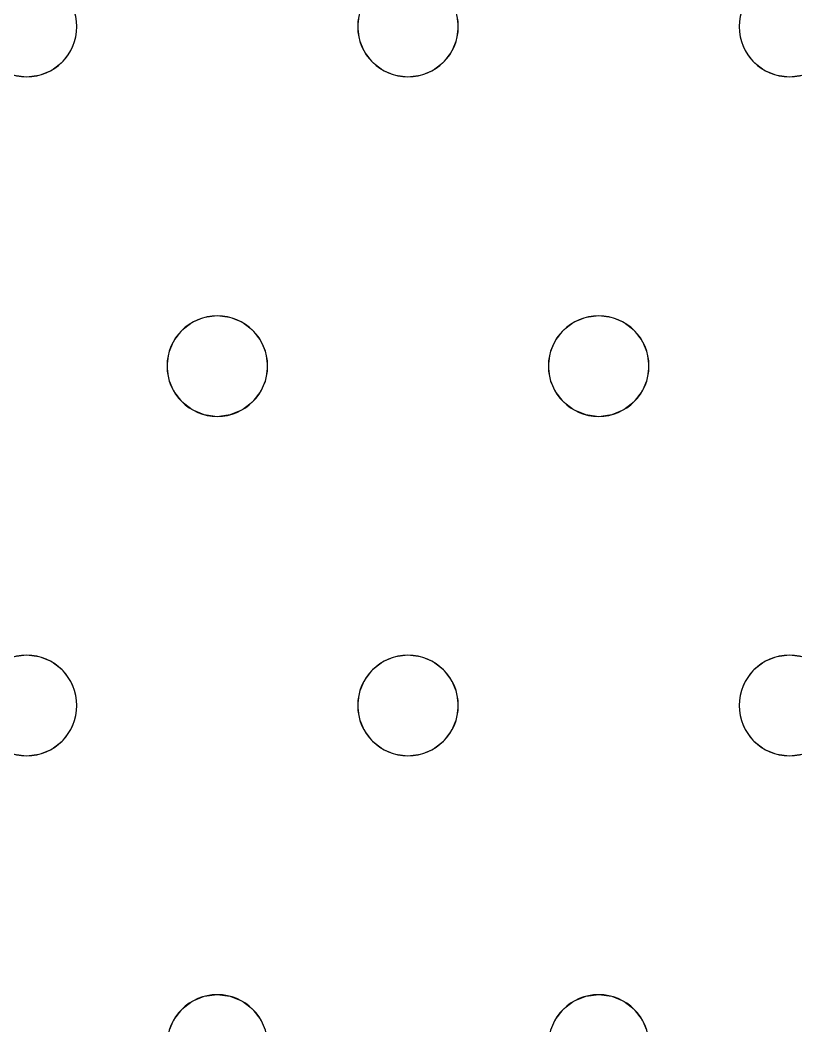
# Model space of a CAD drawing. Header units: millimetres. Extents: x -1 to 1201, y -701 to 1.
# Drawn here: x 382 to 443.7, y -339.5 to -259.5 of the extents above; entities that cross this region are included whole.
import ezdxf

# ---------------------------------------------------------------- set-up
doc = ezdxf.new("R2010")
doc.units = ezdxf.units.MM
doc.layers.add('IQ_200_3D', color=1, linetype='Continuous')
doc.layers.add('IQ_204_2D', color=7, linetype='Continuous')

msp = doc.modelspace()

# ---------------------------------------------------------------- linework, layer by layer
at = {"layer": 'IQ_200_3D', "lineweight": 18}
for points, invisible_edges in [([(409.019, -258.965, 890), (386.013, -258, 890), (386.413, -258.965, 890), (408.882, -260, 890)], 5), ([(416.746, -258.965, 888), (416.347, -258, 888), (439.352, -258.965, 888), (439.216, -260, 888)], 10), ([(408.882, -260, 890), (386.413, -258.965, 890), (386.549, -260, 890)], 13), ([(408.882, -260, 888), (386.549, -260, 888), (386.413, -258.965, 888), (409.019, -258.965, 888)], 5), ([(386.549, -260, 890), (386.413, -258.965, 890), (386.413, -258.965, 888), (386.549, -260, 888)], 2), ([(409.019, -258.965, 890), (408.882, -260, 890), (408.882, -260, 888), (409.019, -258.965, 888)], 8), ([(416.746, -258.965, 890), (416.882, -260, 890), (439.216, -260, 890), (439.352, -258.965, 890)], 10), ([(439.216, -260, 888), (439.352, -261.035, 888), (416.882, -260, 888), (416.746, -258.965, 888)], 10), ([(416.882, -260, 890), (416.746, -258.965, 890), (416.746, -258.965, 888), (416.882, -260, 888)], 2), ([(439.352, -258.965, 890), (439.216, -260, 890), (439.216, -260, 888), (439.352, -258.965, 888)], 8), ([(386.549, -260, 890), (386.413, -261.035, 890), (409.019, -261.035, 890), (408.882, -260, 890)], 10), ([(409.019, -261.035, 888), (386.413, -261.035, 888), (386.549, -260, 888), (408.882, -260, 888)], 5), ([(386.413, -261.035, 890), (386.549, -260, 890), (386.549, -260, 888), (386.413, -261.035, 888)], 8), ([(408.882, -260, 890), (409.019, -261.035, 890), (409.019, -261.035, 888), (408.882, -260, 888)], 2), ([(416.882, -260, 890), (416.746, -261.035, 890), (439.352, -261.035, 890), (439.216, -260, 890)], 10), ([(439.352, -261.035, 888), (439.752, -262, 888), (416.746, -261.035, 888), (416.882, -260, 888)], 10), ([(416.746, -261.035, 890), (416.882, -260, 890), (416.882, -260, 888), (416.746, -261.035, 888)], 8), ([(439.216, -260, 890), (439.352, -261.035, 890), (439.352, -261.035, 888), (439.216, -260, 888)], 2), ([(386.413, -261.035, 890), (386.013, -262, 890), (409.418, -262, 890), (409.019, -261.035, 890)], 10), ([(409.418, -262, 888), (397.716, -283, 888), (386.013, -262, 888), (386.413, -261.035, 888)], 11), ([(386.013, -262, 890), (386.413, -261.035, 890), (386.413, -261.035, 888), (386.013, -262, 888)], 10), ([(386.413, -261.035, 888), (409.019, -261.035, 888), (409.418, -262, 888)], 13), ([(409.019, -261.035, 890), (409.418, -262, 890), (409.418, -262, 888), (409.019, -261.035, 888)], 10), ([(416.746, -261.035, 890), (416.347, -262, 890), (439.752, -262, 890), (439.352, -261.035, 890)], 10), ([(416.347, -262, 888), (416.746, -261.035, 888), (439.752, -262, 888), (428.049, -283, 888)], 14), ([(416.347, -262, 890), (416.746, -261.035, 890), (416.746, -261.035, 888), (416.347, -262, 888)], 10), ([(439.352, -261.035, 890), (439.752, -262, 890), (439.752, -262, 888), (439.352, -261.035, 888)], 10), ([(397.716, -283, 890), (409.418, -262, 890), (386.013, -262, 890), (385.377, -262.828, 890)], 11), ([(397.716, -283, 888), (396.68, -283.136, 888), (385.377, -262.828, 888), (386.013, -262, 888)], 10), ([(385.377, -262.828, 890), (386.013, -262, 890), (386.013, -262, 888), (385.377, -262.828, 888)], 10), ([(410.054, -262.828, 890), (409.418, -262, 890), (397.716, -283, 890), (398.751, -283.136, 890)], 10), ([(410.054, -262.828, 888), (398.751, -283.136, 888), (397.716, -283, 888), (409.418, -262, 888)], 5), ([(409.418, -262, 890), (410.054, -262.828, 890), (410.054, -262.828, 888), (409.418, -262, 888)], 10), ([(428.049, -283, 890), (439.752, -262, 890), (416.347, -262, 890), (415.711, -262.828, 890)], 11), ([(428.049, -283, 888), (427.014, -283.136, 888), (415.711, -262.828, 888), (416.347, -262, 888)], 10), ([(415.711, -262.828, 890), (416.347, -262, 890), (416.347, -262, 888), (415.711, -262.828, 888)], 10), ([(440.387, -262.828, 890), (439.752, -262, 890), (428.049, -283, 890), (429.084, -283.136, 890)], 10), ([(440.387, -262.828, 888), (429.084, -283.136, 888), (428.049, -283, 888), (439.752, -262, 888)], 5), ([(439.752, -262, 890), (440.387, -262.828, 890), (440.387, -262.828, 888), (439.752, -262, 888)], 10), ([(385.377, -262.828, 890), (384.549, -263.464, 890), (396.68, -283.136, 890), (397.716, -283, 890)], 10), ([(396.68, -283.136, 888), (395.716, -283.536, 888), (384.549, -263.464, 888), (385.377, -262.828, 888)], 10), ([(384.549, -263.464, 890), (385.377, -262.828, 890), (385.377, -262.828, 888), (384.549, -263.464, 888)], 10), ([(410.882, -263.464, 890), (410.054, -262.828, 890), (398.751, -283.136, 890)], 14), ([(410.882, -263.464, 888), (399.716, -283.536, 888), (398.751, -283.136, 888), (410.054, -262.828, 888)], 5), ([(410.054, -262.828, 890), (410.882, -263.464, 890), (410.882, -263.464, 888), (410.054, -262.828, 888)], 10), ([(415.711, -262.828, 890), (414.882, -263.464, 890), (427.014, -283.136, 890), (428.049, -283, 890)], 10), ([(427.014, -283.136, 888), (426.049, -283.536, 888), (414.882, -263.464, 888), (415.711, -262.828, 888)], 10), ([(414.882, -263.464, 890), (415.711, -262.828, 890), (415.711, -262.828, 888), (414.882, -263.464, 888)], 10), ([(441.216, -263.464, 890), (440.387, -262.828, 890), (429.084, -283.136, 890)], 14), ([(440.387, -262.828, 888), (441.216, -263.464, 888), (429.084, -283.136, 888)], 14), ([(440.387, -262.828, 890), (441.216, -263.464, 890), (441.216, -263.464, 888), (440.387, -262.828, 888)], 10), ([(381.514, -263.864, 890), (369.382, -283.536, 890), (370.211, -284.172, 890), (382.549, -264, 890)], 5), ([(381.514, -263.864, 888), (382.549, -264, 888), (370.211, -284.172, 888), (369.382, -283.536, 888)], 10), ([(382.549, -264, 888), (381.514, -263.864, 888), (381.514, -263.864, 890), (382.549, -264, 890)], 10), ([(394.887, -284.172, 890), (395.716, -283.536, 890), (383.584, -263.864, 890), (382.549, -264, 890)], 10), ([(383.584, -263.864, 888), (395.716, -283.536, 888), (394.887, -284.172, 888), (382.549, -264, 888)], 5), ([(383.584, -263.864, 888), (382.549, -264, 888), (382.549, -264, 890), (383.584, -263.864, 890)], 10), ([(384.549, -263.464, 890), (383.584, -263.864, 890), (395.716, -283.536, 890), (396.68, -283.136, 890)], 10), ([(384.549, -263.464, 888), (395.716, -283.536, 888), (383.584, -263.864, 888)], 3), ([(383.584, -263.864, 890), (384.549, -263.464, 890), (384.549, -263.464, 888), (383.584, -263.864, 888)], 10), ([(399.716, -283.536, 890), (411.847, -263.864, 890), (410.882, -263.464, 890), (398.751, -283.136, 890)], 5), ([(411.847, -263.864, 888), (399.716, -283.536, 888), (410.882, -263.464, 888)], 3), ([(400.544, -284.172, 890), (412.882, -264, 890), (411.847, -263.864, 890), (399.716, -283.536, 890)], 5), ([(400.544, -284.172, 888), (399.716, -283.536, 888), (411.847, -263.864, 888), (412.882, -264, 888)], 10), ([(410.882, -263.464, 890), (411.847, -263.864, 890), (411.847, -263.864, 888), (410.882, -263.464, 888)], 10), ([(412.882, -264, 888), (411.847, -263.864, 888), (411.847, -263.864, 890), (412.882, -264, 890)], 10), ([(412.882, -264, 890), (424.585, -285, 890), (425.221, -284.172, 890), (413.918, -263.864, 890)], 5), ([(413.918, -263.864, 888), (426.049, -283.536, 888), (425.221, -284.172, 888), (412.882, -264, 888)], 5), ([(413.918, -263.864, 888), (412.882, -264, 888), (412.882, -264, 890), (413.918, -263.864, 890)], 10), ([(426.049, -283.536, 890), (414.882, -263.464, 890), (413.918, -263.864, 890), (425.221, -284.172, 890)], 5), ([(414.882, -263.464, 888), (426.049, -283.536, 888), (413.918, -263.864, 888)], 3), ([(413.918, -263.864, 890), (414.882, -263.464, 890), (414.882, -263.464, 888), (413.918, -263.864, 888)], 10), ([(414.882, -263.464, 890), (426.049, -283.536, 890), (427.014, -283.136, 890)], 13), ([(430.049, -283.536, 890), (442.18, -263.864, 890), (441.216, -263.464, 890), (429.084, -283.136, 890)], 5), ([(430.049, -283.536, 888), (429.084, -283.136, 888), (441.216, -263.464, 888), (442.18, -263.864, 888)], 10), ([(430.878, -284.172, 890), (443.216, -264, 890), (442.18, -263.864, 890), (430.049, -283.536, 890)], 5), ([(430.878, -284.172, 888), (430.049, -283.536, 888), (442.18, -263.864, 888), (443.216, -264, 888)], 10), ([(441.216, -263.464, 890), (442.18, -263.864, 890), (442.18, -263.864, 888), (441.216, -263.464, 888)], 10), ([(443.216, -264, 888), (442.18, -263.864, 888), (442.18, -263.864, 890), (443.216, -264, 890)], 10), ([(443.216, -264, 890), (454.918, -285, 890), (455.554, -284.172, 890), (444.251, -263.864, 890)], 5), ([(455.554, -284.172, 888), (454.918, -285, 888), (443.216, -264, 888), (444.251, -263.864, 888)], 10), ([(444.251, -263.864, 888), (443.216, -264, 888), (443.216, -264, 890), (444.251, -263.864, 890)], 10), ([(382.549, -264, 890), (370.211, -284.172, 890), (370.847, -285, 890), (394.252, -285, 890)], 13), ([(382.549, -264, 888), (370.847, -285, 888), (370.211, -284.172, 888)], 13), ([(394.252, -285, 888), (393.852, -285.965, 888), (370.847, -285, 888), (382.549, -264, 888)], 14), ([(382.549, -264, 890), (394.252, -285, 890), (394.887, -284.172, 890)], 13), ([(394.887, -284.172, 888), (394.252, -285, 888), (382.549, -264, 888)], 14), ([(412.882, -264, 890), (400.544, -284.172, 890), (401.18, -285, 890), (424.585, -285, 890)], 13), ([(412.882, -264, 888), (424.585, -285, 888), (401.18, -285, 888), (400.544, -284.172, 888)], 11), ([(424.585, -285, 888), (412.882, -264, 888), (425.221, -284.172, 888)], 3), ([(443.216, -264, 890), (430.878, -284.172, 890), (431.513, -285, 890), (454.918, -285, 890)], 13), ([(443.216, -264, 888), (454.918, -285, 888), (431.513, -285, 888), (430.878, -284.172, 888)], 11), ([(396.68, -283.136, 890), (395.716, -283.536, 890), (395.716, -283.536, 888), (396.68, -283.136, 888)], 10), ([(396.68, -283.136, 888), (397.716, -283, 888), (397.716, -283, 890), (396.68, -283.136, 890)], 10), ([(397.716, -283, 888), (398.751, -283.136, 888), (398.751, -283.136, 890), (397.716, -283, 890)], 10), ([(399.716, -283.536, 890), (398.751, -283.136, 890), (398.751, -283.136, 888), (399.716, -283.536, 888)], 10), ([(427.014, -283.136, 890), (426.049, -283.536, 890), (426.049, -283.536, 888), (427.014, -283.136, 888)], 10), ([(427.014, -283.136, 888), (428.049, -283, 888), (428.049, -283, 890), (427.014, -283.136, 890)], 10), ([(428.049, -283, 888), (429.084, -283.136, 888), (429.084, -283.136, 890), (428.049, -283, 890)], 10), ([(430.049, -283.536, 890), (429.084, -283.136, 890), (429.084, -283.136, 888), (430.049, -283.536, 888)], 10), ([(395.716, -283.536, 890), (394.887, -284.172, 890), (394.887, -284.172, 888), (395.716, -283.536, 888)], 10), ([(400.544, -284.172, 890), (399.716, -283.536, 890), (399.716, -283.536, 888), (400.544, -284.172, 888)], 10), ([(426.049, -283.536, 890), (425.221, -284.172, 890), (425.221, -284.172, 888), (426.049, -283.536, 888)], 10), ([(430.878, -284.172, 890), (430.049, -283.536, 890), (430.049, -283.536, 888), (430.878, -284.172, 888)], 10), ([(394.887, -284.172, 890), (394.252, -285, 890), (394.252, -285, 888), (394.887, -284.172, 888)], 10), ([(401.18, -285, 890), (400.544, -284.172, 890), (400.544, -284.172, 888), (401.18, -285, 888)], 10), ([(425.221, -284.172, 890), (424.585, -285, 890), (424.585, -285, 888), (425.221, -284.172, 888)], 10), ([(431.513, -285, 890), (430.878, -284.172, 890), (430.878, -284.172, 888), (431.513, -285, 888)], 10), ([(370.847, -285, 890), (371.246, -285.965, 890), (393.852, -285.965, 890), (394.252, -285, 890)], 10), ([(371.246, -285.965, 888), (370.847, -285, 888), (393.852, -285.965, 888), (393.716, -287, 888)], 10), ([(394.252, -285, 890), (393.852, -285.965, 890), (393.852, -285.965, 888), (394.252, -285, 888)], 10), ([(401.18, -285, 890), (401.579, -285.965, 890), (424.185, -285.965, 890), (424.585, -285, 890)], 10), ([(424.185, -285.965, 888), (401.579, -285.965, 888), (401.18, -285, 888), (424.585, -285, 888)], 5), ([(401.579, -285.965, 890), (401.18, -285, 890), (401.18, -285, 888), (401.579, -285.965, 888)], 10), ([(424.585, -285, 890), (424.185, -285.965, 890), (424.185, -285.965, 888), (424.585, -285, 888)], 10), ([(431.513, -285, 890), (431.913, -285.965, 890), (454.519, -285.965, 890), (454.918, -285, 890)], 10), ([(454.519, -285.965, 888), (431.913, -285.965, 888), (431.513, -285, 888), (454.918, -285, 888)], 5), ([(431.913, -285.965, 890), (431.513, -285, 890), (431.513, -285, 888), (431.913, -285.965, 888)], 10), ([(371.246, -285.965, 890), (371.382, -287, 890), (393.716, -287, 890), (393.852, -285.965, 890)], 10), ([(371.382, -287, 888), (371.246, -285.965, 888), (393.716, -287, 888), (393.852, -288.035, 888)], 10), ([(393.852, -285.965, 890), (393.716, -287, 890), (393.716, -287, 888), (393.852, -285.965, 888)], 8), ([(401.579, -285.965, 890), (401.716, -287, 890), (424.049, -287, 890), (424.185, -285.965, 890)], 10), ([(401.716, -287, 888), (401.579, -285.965, 888), (424.049, -287, 888), (424.185, -288.035, 888)], 10), ([(424.049, -287, 888), (401.579, -285.965, 888), (424.185, -285.965, 888)], 3), ([(401.716, -287, 890), (401.579, -285.965, 890), (401.579, -285.965, 888), (401.716, -287, 888)], 2), ([(424.185, -285.965, 890), (424.049, -287, 890), (424.049, -287, 888), (424.185, -285.965, 888)], 8), ([(431.913, -285.965, 890), (432.049, -287, 890), (454.382, -287, 890), (454.519, -285.965, 890)], 10), ([(454.382, -287, 888), (432.049, -287, 888), (431.913, -285.965, 888), (454.519, -285.965, 888)], 5), ([(432.049, -287, 890), (431.913, -285.965, 890), (431.913, -285.965, 888), (432.049, -287, 888)], 2), ([(371.382, -287, 890), (371.246, -288.035, 890), (393.852, -288.035, 890), (393.716, -287, 890)], 10), ([(371.246, -288.035, 888), (371.382, -287, 888), (393.852, -288.035, 888), (394.252, -289, 888)], 10), ([(393.716, -287, 890), (393.852, -288.035, 890), (393.852, -288.035, 888), (393.716, -287, 888)], 2), ([(401.716, -287, 890), (401.579, -288.035, 890), (424.185, -288.035, 890), (424.049, -287, 890)], 10), ([(401.579, -288.035, 888), (401.716, -287, 888), (424.185, -288.035, 888), (424.585, -289, 888)], 10), ([(401.579, -288.035, 890), (401.716, -287, 890), (401.716, -287, 888), (401.579, -288.035, 888)], 8), ([(424.049, -287, 890), (424.185, -288.035, 890), (424.185, -288.035, 888), (424.049, -287, 888)], 2), ([(432.049, -287, 890), (431.913, -288.035, 890), (454.519, -288.035, 890), (454.382, -287, 890)], 10), ([(431.913, -288.035, 888), (432.049, -287, 888), (454.519, -288.035, 888), (454.918, -289, 888)], 10), ([(431.913, -288.035, 890), (432.049, -287, 890), (432.049, -287, 888), (431.913, -288.035, 888)], 8), ([(454.519, -288.035, 888), (432.049, -287, 888), (454.382, -287, 888)], 3), ([(394.252, -289, 890), (393.852, -288.035, 890), (371.246, -288.035, 890), (370.847, -289, 890)], 10), ([(394.252, -289, 888), (370.847, -289, 888), (371.246, -288.035, 888)], 13), ([(393.852, -288.035, 890), (394.252, -289, 890), (394.252, -289, 888), (393.852, -288.035, 888)], 10), ([(424.585, -289, 890), (424.185, -288.035, 890), (401.579, -288.035, 890), (401.18, -289, 890)], 10), ([(424.585, -289, 888), (412.882, -310, 888), (401.18, -289, 888), (401.579, -288.035, 888)], 11), ([(401.18, -289, 890), (401.579, -288.035, 890), (401.579, -288.035, 888), (401.18, -289, 888)], 10), ([(424.185, -288.035, 890), (424.585, -289, 890), (424.585, -289, 888), (424.185, -288.035, 888)], 10), ([(454.918, -289, 890), (454.519, -288.035, 890), (431.913, -288.035, 890), (431.513, -289, 890)], 10), ([(431.513, -289, 888), (431.913, -288.035, 888), (454.918, -289, 888), (443.216, -310, 888)], 14), ([(431.513, -289, 890), (431.913, -288.035, 890), (431.913, -288.035, 888), (431.513, -289, 888)], 10), ([(382.549, -310, 890), (394.252, -289, 890), (370.847, -289, 890), (370.211, -289.828, 890)], 11), ([(382.549, -310, 888), (381.514, -310.136, 888), (370.211, -289.828, 888), (370.847, -289, 888)], 10), ([(382.549, -310, 888), (370.847, -289, 888), (394.252, -289, 888), (394.887, -289.828, 888)], 11), ([(382.549, -310, 890), (394.887, -289.828, 890), (394.252, -289, 890)], 13), ([(394.252, -289, 890), (394.887, -289.828, 890), (394.887, -289.828, 888), (394.252, -289, 888)], 10), ([(412.882, -310, 890), (424.585, -289, 890), (401.18, -289, 890), (400.544, -289.828, 890)], 11), ([(412.882, -310, 888), (400.544, -289.828, 888), (401.18, -289, 888)], 13), ([(400.544, -289.828, 890), (401.18, -289, 890), (401.18, -289, 888), (400.544, -289.828, 888)], 10), ([(412.882, -310, 890), (425.221, -289.828, 890), (424.585, -289, 890)], 13), ([(425.221, -289.828, 888), (413.918, -310.136, 888), (412.882, -310, 888), (424.585, -289, 888)], 5), ([(424.585, -289, 890), (425.221, -289.828, 890), (425.221, -289.828, 888), (424.585, -289, 888)], 10), ([(443.216, -310, 890), (454.918, -289, 890), (431.513, -289, 890), (430.878, -289.828, 890)], 11), ([(430.878, -289.828, 888), (431.513, -289, 888), (443.216, -310, 888)], 14), ([(430.878, -289.828, 890), (431.513, -289, 890), (431.513, -289, 888), (430.878, -289.828, 888)], 10), ([(443.216, -310, 890), (444.251, -310.136, 890), (455.554, -289.828, 890), (454.918, -289, 890)], 10), ([(443.216, -310, 888), (454.918, -289, 888), (455.554, -289.828, 888), (444.251, -310.136, 888)], 5), ([(370.211, -289.828, 890), (369.382, -290.464, 890), (381.514, -310.136, 890), (382.549, -310, 890)], 10), ([(383.584, -310.136, 890), (395.716, -290.464, 890), (394.887, -289.828, 890), (382.549, -310, 890)], 5), ([(383.584, -310.136, 888), (382.549, -310, 888), (394.887, -289.828, 888), (395.716, -290.464, 888)], 10), ([(394.887, -289.828, 890), (395.716, -290.464, 890), (395.716, -290.464, 888), (394.887, -289.828, 888)], 10), ([(400.544, -289.828, 890), (399.716, -290.464, 890), (411.847, -310.136, 890), (412.882, -310, 890)], 10), ([(400.544, -289.828, 888), (412.882, -310, 888), (411.847, -310.136, 888), (399.716, -290.464, 888)], 5), ([(399.716, -290.464, 890), (400.544, -289.828, 890), (400.544, -289.828, 888), (399.716, -290.464, 888)], 10), ([(413.918, -310.136, 890), (426.049, -290.464, 890), (425.221, -289.828, 890), (412.882, -310, 890)], 5), ([(426.049, -290.464, 888), (414.882, -310.536, 888), (413.918, -310.136, 888), (425.221, -289.828, 888)], 5), ([(425.221, -289.828, 890), (426.049, -290.464, 890), (426.049, -290.464, 888), (425.221, -289.828, 888)], 10), ([(442.18, -310.136, 890), (443.216, -310, 890), (430.878, -289.828, 890), (430.049, -290.464, 890)], 10), ([(430.878, -289.828, 888), (443.216, -310, 888), (442.18, -310.136, 888), (430.049, -290.464, 888)], 5), ([(430.049, -290.464, 890), (430.878, -289.828, 890), (430.878, -289.828, 888), (430.049, -290.464, 888)], 10), ([(384.549, -310.536, 890), (395.716, -290.464, 890), (383.584, -310.136, 890)], 3), ([(384.549, -310.536, 888), (383.584, -310.136, 888), (395.716, -290.464, 888), (396.68, -290.864, 888)], 10), ([(396.68, -290.864, 890), (395.716, -290.464, 890), (384.549, -310.536, 890), (385.377, -311.172, 890)], 10), ([(385.377, -311.172, 888), (384.549, -310.536, 888), (396.68, -290.864, 888), (397.716, -291, 888)], 10), ([(385.377, -311.172, 890), (386.013, -312, 890), (397.716, -291, 890), (396.68, -290.864, 890)], 10), ([(386.013, -312, 888), (385.377, -311.172, 888), (397.716, -291, 888)], 14), ([(409.418, -312, 890), (397.716, -291, 890), (386.013, -312, 890), (409.019, -312.965, 890)], 7), ([(386.013, -312, 888), (397.716, -291, 888), (409.418, -312, 888), (409.019, -312.965, 888)], 11), ([(395.716, -290.464, 890), (396.68, -290.864, 890), (396.68, -290.864, 888), (395.716, -290.464, 888)], 10), ([(397.716, -291, 888), (396.68, -290.864, 888), (396.68, -290.864, 890), (397.716, -291, 890)], 10), ([(397.716, -291, 890), (409.418, -312, 890), (410.054, -311.172, 890), (398.751, -290.864, 890)], 5), ([(398.751, -290.864, 888), (410.882, -310.536, 888), (410.054, -311.172, 888), (397.716, -291, 888)], 5), ([(398.751, -290.864, 888), (397.716, -291, 888), (397.716, -291, 890), (398.751, -290.864, 890)], 10), ([(409.418, -312, 888), (397.716, -291, 888), (410.054, -311.172, 888)], 3), ([(399.716, -290.464, 890), (398.751, -290.864, 890), (410.882, -310.536, 890), (411.847, -310.136, 890)], 10), ([(399.716, -290.464, 888), (411.847, -310.136, 888), (410.882, -310.536, 888), (398.751, -290.864, 888)], 5), ([(398.751, -290.864, 890), (399.716, -290.464, 890), (399.716, -290.464, 888), (398.751, -290.864, 888)], 10), ([(410.882, -310.536, 890), (398.751, -290.864, 890), (410.054, -311.172, 890)], 3), ([(414.882, -310.536, 890), (426.049, -290.464, 890), (413.918, -310.136, 890)], 3), ([(427.014, -290.864, 890), (426.049, -290.464, 890), (414.882, -310.536, 890), (415.711, -311.172, 890)], 10), ([(414.882, -310.536, 888), (426.049, -290.464, 888), (427.014, -290.864, 888)], 13), ([(415.711, -311.172, 888), (414.882, -310.536, 888), (427.014, -290.864, 888), (428.049, -291, 888)], 10), ([(415.711, -311.172, 890), (416.347, -312, 890), (428.049, -291, 890), (427.014, -290.864, 890)], 10), ([(416.347, -312, 888), (415.711, -311.172, 888), (428.049, -291, 888), (439.752, -312, 888)], 14), ([(439.752, -312, 890), (428.049, -291, 890), (416.347, -312, 890), (439.352, -312.965, 890)], 7), ([(426.049, -290.464, 890), (427.014, -290.864, 890), (427.014, -290.864, 888), (426.049, -290.464, 888)], 10), ([(428.049, -291, 888), (427.014, -290.864, 888), (427.014, -290.864, 890), (428.049, -291, 890)], 10), ([(440.387, -311.172, 890), (429.084, -290.864, 890), (428.049, -291, 890), (439.752, -312, 890)], 5), ([(429.084, -290.864, 888), (441.216, -310.536, 888), (440.387, -311.172, 888), (428.049, -291, 888)], 5), ([(429.084, -290.864, 888), (428.049, -291, 888), (428.049, -291, 890), (429.084, -290.864, 890)], 10), ([(440.387, -311.172, 888), (439.752, -312, 888), (428.049, -291, 888)], 14), ([(430.049, -290.464, 890), (429.084, -290.864, 890), (441.216, -310.536, 890), (442.18, -310.136, 890)], 10), ([(430.049, -290.464, 888), (442.18, -310.136, 888), (441.216, -310.536, 888), (429.084, -290.864, 888)], 5), ([(429.084, -290.864, 890), (430.049, -290.464, 890), (430.049, -290.464, 888), (429.084, -290.864, 888)], 10), ([(441.216, -310.536, 890), (429.084, -290.864, 890), (440.387, -311.172, 890)], 3), ([(381.514, -310.136, 888), (382.549, -310, 888), (382.549, -310, 890), (381.514, -310.136, 890)], 10), ([(382.549, -310, 888), (383.584, -310.136, 888), (383.584, -310.136, 890), (382.549, -310, 890)], 10), ([(384.549, -310.536, 890), (383.584, -310.136, 890), (383.584, -310.136, 888), (384.549, -310.536, 888)], 10), ([(411.847, -310.136, 890), (410.882, -310.536, 890), (410.882, -310.536, 888), (411.847, -310.136, 888)], 10), ([(411.847, -310.136, 888), (412.882, -310, 888), (412.882, -310, 890), (411.847, -310.136, 890)], 10), ([(412.882, -310, 888), (413.918, -310.136, 888), (413.918, -310.136, 890), (412.882, -310, 890)], 10), ([(414.882, -310.536, 890), (413.918, -310.136, 890), (413.918, -310.136, 888), (414.882, -310.536, 888)], 10), ([(442.18, -310.136, 890), (441.216, -310.536, 890), (441.216, -310.536, 888), (442.18, -310.136, 888)], 10), ([(442.18, -310.136, 888), (443.216, -310, 888), (443.216, -310, 890), (442.18, -310.136, 890)], 10), ([(443.216, -310, 888), (444.251, -310.136, 888), (444.251, -310.136, 890), (443.216, -310, 890)], 10), ([(385.377, -311.172, 890), (384.549, -310.536, 890), (384.549, -310.536, 888), (385.377, -311.172, 888)], 10), ([(386.013, -312, 890), (385.377, -311.172, 890), (385.377, -311.172, 888), (386.013, -312, 888)], 10), ([(410.054, -311.172, 890), (409.418, -312, 890), (409.418, -312, 888), (410.054, -311.172, 888)], 10), ([(410.882, -310.536, 890), (410.054, -311.172, 890), (410.054, -311.172, 888), (410.882, -310.536, 888)], 10), ([(415.711, -311.172, 890), (414.882, -310.536, 890), (414.882, -310.536, 888), (415.711, -311.172, 888)], 10), ([(416.347, -312, 890), (415.711, -311.172, 890), (415.711, -311.172, 888), (416.347, -312, 888)], 10), ([(440.387, -311.172, 890), (439.752, -312, 890), (439.752, -312, 888), (440.387, -311.172, 888)], 10), ([(441.216, -310.536, 890), (440.387, -311.172, 890), (440.387, -311.172, 888), (441.216, -310.536, 888)], 10), ([(409.019, -312.965, 890), (386.013, -312, 890), (386.413, -312.965, 890), (408.882, -314, 890)], 5), ([(386.413, -312.965, 888), (386.013, -312, 888), (409.019, -312.965, 888)], 14), ([(386.413, -312.965, 890), (386.013, -312, 890), (386.013, -312, 888), (386.413, -312.965, 888)], 10), ([(409.418, -312, 890), (409.019, -312.965, 890), (409.019, -312.965, 888), (409.418, -312, 888)], 10), ([(439.352, -312.965, 890), (416.347, -312, 890), (416.746, -312.965, 890), (439.216, -314, 890)], 5), ([(416.746, -312.965, 888), (416.347, -312, 888), (439.352, -312.965, 888), (439.216, -314, 888)], 10), ([(416.347, -312, 888), (439.752, -312, 888), (439.352, -312.965, 888)], 13), ([(416.746, -312.965, 890), (416.347, -312, 890), (416.347, -312, 888), (416.746, -312.965, 888)], 10), ([(439.752, -312, 890), (439.352, -312.965, 890), (439.352, -312.965, 888), (439.752, -312, 888)], 10), ([(408.882, -314, 890), (386.413, -312.965, 890), (386.549, -314, 890), (409.019, -315.035, 890)], 5), ([(408.882, -314, 888), (386.549, -314, 888), (386.413, -312.965, 888), (409.019, -312.965, 888)], 5), ([(386.549, -314, 890), (386.413, -312.965, 890), (386.413, -312.965, 888), (386.549, -314, 888)], 2), ([(409.019, -312.965, 890), (408.882, -314, 890), (408.882, -314, 888), (409.019, -312.965, 888)], 8), ([(416.882, -314, 890), (439.352, -315.035, 890), (439.216, -314, 890), (416.746, -312.965, 890)], 5), ([(416.882, -314, 888), (416.746, -312.965, 888), (439.216, -314, 888)], 14), ([(416.882, -314, 890), (416.746, -312.965, 890), (416.746, -312.965, 888), (416.882, -314, 888)], 2), ([(439.352, -312.965, 890), (439.216, -314, 890), (439.216, -314, 888), (439.352, -312.965, 888)], 8), ([(409.019, -315.035, 890), (386.549, -314, 890), (386.413, -315.035, 890)], 13), ([(409.019, -315.035, 888), (386.413, -315.035, 888), (386.549, -314, 888), (408.882, -314, 888)], 5), ([(386.413, -315.035, 890), (386.549, -314, 890), (386.549, -314, 888), (386.413, -315.035, 888)], 8), ([(408.882, -314, 890), (409.019, -315.035, 890), (409.019, -315.035, 888), (408.882, -314, 888)], 2), ([(439.352, -315.035, 890), (416.882, -314, 890), (416.746, -315.035, 890), (439.752, -316, 890)], 5), ([(439.352, -315.035, 888), (416.746, -315.035, 888), (416.882, -314, 888), (439.216, -314, 888)], 5), ([(416.746, -315.035, 890), (416.882, -314, 890), (416.882, -314, 888), (416.746, -315.035, 888)], 8), ([(439.216, -314, 890), (439.352, -315.035, 890), (439.352, -315.035, 888), (439.216, -314, 888)], 2), ([(386.413, -315.035, 890), (386.013, -316, 890), (409.418, -316, 890), (409.019, -315.035, 890)], 10), ([(409.418, -316, 888), (386.013, -316, 888), (386.413, -315.035, 888), (409.019, -315.035, 888)], 5), ([(386.013, -316, 890), (386.413, -315.035, 890), (386.413, -315.035, 888), (386.013, -316, 888)], 10), ([(409.019, -315.035, 890), (409.418, -316, 890), (409.418, -316, 888), (409.019, -315.035, 888)], 10), ([(416.746, -315.035, 890), (416.347, -316, 890), (439.752, -316, 890)], 14), ([(416.347, -316, 888), (416.746, -315.035, 888), (439.752, -316, 888), (428.049, -337, 888)], 14), ([(416.347, -316, 890), (416.746, -315.035, 890), (416.746, -315.035, 888), (416.347, -316, 888)], 10), ([(416.746, -315.035, 888), (439.352, -315.035, 888), (439.752, -316, 888)], 13), ([(439.352, -315.035, 890), (439.752, -316, 890), (439.752, -316, 888), (439.352, -315.035, 888)], 10), ([(386.013, -316, 890), (385.377, -316.828, 890), (397.716, -337, 890), (409.418, -316, 890)], 14), ([(385.377, -316.828, 888), (386.013, -316, 888), (397.716, -337, 888), (396.68, -337.136, 888)], 10), ([(385.377, -316.828, 890), (386.013, -316, 890), (386.013, -316, 888), (385.377, -316.828, 888)], 10), ([(386.013, -316, 888), (409.418, -316, 888), (397.716, -337, 888)], 15), ([(410.054, -316.828, 890), (409.418, -316, 890), (397.716, -337, 890), (398.751, -337.136, 890)], 10), ([(410.054, -316.828, 888), (398.751, -337.136, 888), (397.716, -337, 888), (409.418, -316, 888)], 5), ([(409.418, -316, 890), (410.054, -316.828, 890), (410.054, -316.828, 888), (409.418, -316, 888)], 10), ([(428.049, -337, 890), (439.752, -316, 890), (416.347, -316, 890), (415.711, -316.828, 890)], 11), ([(415.711, -316.828, 888), (416.347, -316, 888), (428.049, -337, 888)], 14), ([(415.711, -316.828, 890), (416.347, -316, 890), (416.347, -316, 888), (415.711, -316.828, 888)], 10), ([(440.387, -316.828, 890), (439.752, -316, 890), (428.049, -337, 890), (429.084, -337.136, 890)], 10), ([(428.049, -337, 888), (439.752, -316, 888), (440.387, -316.828, 888), (429.084, -337.136, 888)], 5), ([(439.752, -316, 890), (440.387, -316.828, 890), (440.387, -316.828, 888), (439.752, -316, 888)], 10), ([(384.549, -317.464, 890), (383.584, -317.864, 890), (395.716, -337.536, 890), (396.68, -337.136, 890)], 10), ([(395.716, -337.536, 888), (394.887, -338.172, 888), (383.584, -317.864, 888), (384.549, -317.464, 888)], 10), ([(383.584, -317.864, 890), (384.549, -317.464, 890), (384.549, -317.464, 888), (383.584, -317.864, 888)], 10), ([(385.377, -316.828, 890), (384.549, -317.464, 890), (396.68, -337.136, 890), (397.716, -337, 890)], 10), ([(384.549, -317.464, 888), (385.377, -316.828, 888), (396.68, -337.136, 888), (395.716, -337.536, 888)], 10), ([(384.549, -317.464, 890), (385.377, -316.828, 890), (385.377, -316.828, 888), (384.549, -317.464, 888)], 10), ([(410.054, -316.828, 890), (398.751, -337.136, 890), (410.882, -317.464, 890)], 3), ([(410.882, -317.464, 888), (398.751, -337.136, 888), (410.054, -316.828, 888)], 3), ([(399.716, -337.536, 890), (411.847, -317.864, 890), (410.882, -317.464, 890), (398.751, -337.136, 890)], 5), ([(399.716, -337.536, 888), (398.751, -337.136, 888), (410.882, -317.464, 888), (411.847, -317.864, 888)], 10), ([(410.054, -316.828, 890), (410.882, -317.464, 890), (410.882, -317.464, 888), (410.054, -316.828, 888)], 10), ([(410.882, -317.464, 890), (411.847, -317.864, 890), (411.847, -317.864, 888), (410.882, -317.464, 888)], 10), ([(426.049, -337.536, 890), (414.882, -317.464, 890), (413.918, -317.864, 890), (425.221, -338.172, 890)], 5), ([(414.882, -317.464, 888), (427.014, -337.136, 888), (426.049, -337.536, 888), (413.918, -317.864, 888)], 5), ([(413.918, -317.864, 890), (414.882, -317.464, 890), (414.882, -317.464, 888), (413.918, -317.864, 888)], 10), ([(427.014, -337.136, 890), (415.711, -316.828, 890), (414.882, -317.464, 890), (426.049, -337.536, 890)], 5), ([(415.711, -316.828, 888), (428.049, -337, 888), (427.014, -337.136, 888), (414.882, -317.464, 888)], 5), ([(414.882, -317.464, 890), (415.711, -316.828, 890), (415.711, -316.828, 888), (414.882, -317.464, 888)], 10), ([(415.711, -316.828, 890), (427.014, -337.136, 890), (428.049, -337, 890)], 13), ([(441.216, -317.464, 890), (440.387, -316.828, 890), (429.084, -337.136, 890), (430.049, -337.536, 890)], 10), ([(441.216, -317.464, 888), (429.084, -337.136, 888), (440.387, -316.828, 888)], 3), ([(430.049, -337.536, 888), (429.084, -337.136, 888), (441.216, -317.464, 888), (442.18, -317.864, 888)], 10), ([(442.18, -317.864, 890), (441.216, -317.464, 890), (430.049, -337.536, 890), (430.878, -338.172, 890)], 10), ([(440.387, -316.828, 890), (441.216, -317.464, 890), (441.216, -317.464, 888), (440.387, -316.828, 888)], 10), ([(441.216, -317.464, 890), (442.18, -317.864, 890), (442.18, -317.864, 888), (441.216, -317.464, 888)], 10), ([(381.514, -317.864, 890), (369.382, -337.536, 890), (370.211, -338.172, 890), (382.549, -318, 890)], 5), ([(370.211, -338.172, 888), (369.382, -337.536, 888), (381.514, -317.864, 888), (382.549, -318, 888)], 10), ([(382.549, -318, 890), (370.211, -338.172, 890), (370.847, -339, 890), (394.252, -339, 890)], 13), ([(382.549, -318, 888), (394.252, -339, 888), (370.847, -339, 888), (370.211, -338.172, 888)], 11), ([(382.549, -318, 888), (381.514, -317.864, 888), (381.514, -317.864, 890), (382.549, -318, 890)], 10), ([(383.584, -317.864, 890), (382.549, -318, 890), (394.887, -338.172, 890), (395.716, -337.536, 890)], 10), ([(394.887, -338.172, 888), (394.252, -339, 888), (382.549, -318, 888), (383.584, -317.864, 888)], 10), ([(383.584, -317.864, 888), (382.549, -318, 888), (382.549, -318, 890), (383.584, -317.864, 890)], 10), ([(382.549, -318, 890), (394.252, -339, 890), (394.887, -338.172, 890)], 13), ([(411.847, -317.864, 890), (399.716, -337.536, 890), (400.544, -338.172, 890), (412.882, -318, 890)], 5), ([(400.544, -338.172, 888), (399.716, -337.536, 888), (411.847, -317.864, 888), (412.882, -318, 888)], 10), ([(401.18, -339, 890), (412.882, -318, 890), (400.544, -338.172, 890)], 3), ([(401.18, -339, 888), (400.544, -338.172, 888), (412.882, -318, 888), (424.585, -339, 888)], 14), ([(424.585, -339, 890), (425.221, -338.172, 890), (412.882, -318, 890), (401.18, -339, 890)], 14), ([(412.882, -318, 888), (411.847, -317.864, 888), (411.847, -317.864, 890), (412.882, -318, 890)], 10), ([(412.882, -318, 890), (425.221, -338.172, 890), (413.918, -317.864, 890)], 3), ([(413.918, -317.864, 888), (426.049, -337.536, 888), (425.221, -338.172, 888), (412.882, -318, 888)], 5), ([(413.918, -317.864, 888), (412.882, -318, 888), (412.882, -318, 890), (413.918, -317.864, 890)], 10), ([(412.882, -318, 888), (425.221, -338.172, 888), (424.585, -339, 888)], 13), ([(430.878, -338.172, 888), (430.049, -337.536, 888), (442.18, -317.864, 888), (443.216, -318, 888)], 10), ([(443.216, -318, 890), (442.18, -317.864, 890), (430.878, -338.172, 890), (431.513, -339, 890)], 10), ([(443.216, -318, 888), (454.918, -339, 888), (431.513, -339, 888), (430.878, -338.172, 888)], 11), ([(431.513, -339, 890), (454.519, -339.965, 890), (454.918, -339, 890), (443.216, -318, 890)], 13), ([(443.216, -318, 888), (442.18, -317.864, 888), (442.18, -317.864, 890), (443.216, -318, 890)], 10), ([(455.554, -338.172, 890), (444.251, -317.864, 890), (443.216, -318, 890), (454.918, -339, 890)], 5), ([(455.554, -338.172, 888), (454.918, -339, 888), (443.216, -318, 888), (444.251, -317.864, 888)], 10), ([(444.251, -317.864, 888), (443.216, -318, 888), (443.216, -318, 890), (444.251, -317.864, 890)], 10), ([(395.716, -337.536, 890), (394.887, -338.172, 890), (394.887, -338.172, 888), (395.716, -337.536, 888)], 10), ([(396.68, -337.136, 890), (395.716, -337.536, 890), (395.716, -337.536, 888), (396.68, -337.136, 888)], 10), ([(396.68, -337.136, 888), (397.716, -337, 888), (397.716, -337, 890), (396.68, -337.136, 890)], 10), ([(397.716, -337, 888), (398.751, -337.136, 888), (398.751, -337.136, 890), (397.716, -337, 890)], 10), ([(399.716, -337.536, 890), (398.751, -337.136, 890), (398.751, -337.136, 888), (399.716, -337.536, 888)], 10), ([(400.544, -338.172, 890), (399.716, -337.536, 890), (399.716, -337.536, 888), (400.544, -338.172, 888)], 10), ([(426.049, -337.536, 890), (425.221, -338.172, 890), (425.221, -338.172, 888), (426.049, -337.536, 888)], 10), ([(427.014, -337.136, 890), (426.049, -337.536, 890), (426.049, -337.536, 888), (427.014, -337.136, 888)], 10), ([(427.014, -337.136, 888), (428.049, -337, 888), (428.049, -337, 890), (427.014, -337.136, 890)], 10), ([(428.049, -337, 888), (429.084, -337.136, 888), (429.084, -337.136, 890), (428.049, -337, 890)], 10), ([(430.049, -337.536, 890), (429.084, -337.136, 890), (429.084, -337.136, 888), (430.049, -337.536, 888)], 10), ([(430.878, -338.172, 890), (430.049, -337.536, 890), (430.049, -337.536, 888), (430.878, -338.172, 888)], 10), ([(394.887, -338.172, 890), (394.252, -339, 890), (394.252, -339, 888), (394.887, -338.172, 888)], 10), ([(401.18, -339, 890), (400.544, -338.172, 890), (400.544, -338.172, 888), (401.18, -339, 888)], 10), ([(425.221, -338.172, 890), (424.585, -339, 890), (424.585, -339, 888), (425.221, -338.172, 888)], 10), ([(431.513, -339, 890), (430.878, -338.172, 890), (430.878, -338.172, 888), (431.513, -339, 888)], 10), ([(370.847, -339, 890), (371.246, -339.965, 890), (393.852, -339.965, 890), (394.252, -339, 890)], 10), ([(393.852, -339.965, 888), (371.246, -339.965, 888), (370.847, -339, 888), (394.252, -339, 888)], 5), ([(394.252, -339, 890), (393.852, -339.965, 890), (393.852, -339.965, 888), (394.252, -339, 888)], 10), ([(401.18, -339, 890), (401.579, -339.965, 890), (424.185, -339.965, 890), (424.585, -339, 890)], 10), ([(401.18, -339, 888), (424.585, -339, 888), (424.185, -339.965, 888), (401.579, -339.965, 888)], 5), ([(401.579, -339.965, 890), (401.18, -339, 890), (401.18, -339, 888), (401.579, -339.965, 888)], 10), ([(424.585, -339, 890), (424.185, -339.965, 890), (424.185, -339.965, 888), (424.585, -339, 888)], 10), ([(431.913, -339.965, 890), (454.519, -339.965, 890), (431.513, -339, 890)], 3), ([(454.519, -339.965, 888), (431.913, -339.965, 888), (431.513, -339, 888), (454.918, -339, 888)], 5), ([(431.913, -339.965, 890), (431.513, -339, 890), (431.513, -339, 888), (431.913, -339.965, 888)], 10)]:
    msp.add_3dface(points, dxfattribs=dict(at, invisible_edges=invisible_edges))
at = {"layer": 'IQ_204_2D'}
for centre, start, end in [((382.549, -260), 0, 180), ((412.882, -260), 0, 180), ((443.216, -260), 0, 180), ((382.549, -260), 180, 0), ((412.882, -260), 180, 0), ((443.216, -260), 180, 360), ((397.716, -287), 0, 180), ((428.049, -287), 0, 180), ((397.716, -287), 180, 360), ((428.049, -287), 180, 0), ((382.549, -314), 0, 180), ((412.882, -314), 0, 180), ((443.216, -314), 0, 180), ((382.549, -314), 180, 0), ((412.882, -314), 180, 0), ((443.216, -314), 180, 0), ((397.716, -341), 0, 180), ((428.049, -341), 0, 180)]:
    msp.add_arc(centre, 4, start, end, dxfattribs=at)

# ---------------------------------------------------------------- meshes
at = {"layer": 'IQ_200_3D', "lineweight": 18}
mesh = msp.add_polyface(dxfattribs=at)
corners = [(1200, 0, 850), (1200, -700, 850), (0, -700, 850), (0, 0, 850), (810.5, -594, 850), (811.556, -602.023, 850), (814.653, -609.5, 850), (819.58, -615.92, 850), (826, -620.847, 850), (833.477, -623.944, 850), (841.5, -625, 850), (1059.5, -625, 850), (1067.523, -623.944, 850), (1075, -620.847, 850), (1081.42, -615.92, 850), (1086.347, -609.5, 850), (1089.444, -602.023, 850), (1090.5, -594, 850), (1090.5, -476, 850), (1089.444, -467.977, 850), (1086.347, -460.5, 850), (1081.42, -454.08, 850), (1075, -449.153, 850), (1067.523, -446.056, 850), (1059.5, -445, 850), (841.5, -445, 850), (833.477, -446.056, 850), (826, -449.153, 850), (819.58, -454.08, 850), (814.653, -460.5, 850), (811.556, -467.977, 850), (810.5, -476, 850)]
mesh.append_faces([[corners[k] for k in face] for face in [(29, 3, 28), (6, 2, 5), (4, 2, 31), (23, 0, 22), (13, 1, 12), (15, 1, 14), (11, 1, 10)]], dxfattribs={"vtx0": -1, "vtx1": -1})
mesh.append_faces([[corners[k] for k in face] for face in [(3, 29, 30, 2), (2, 30, 31), (0, 25, 26), (2, 6, 7), (2, 9, 10, 1), (0, 20, 21), (1, 18, 19), (1, 15, 16)]], dxfattribs={"vtx0": -1, "vtx2": -1})
mesh.append_faces([[corners[k] for k in face] for face in [(27, 28, 3), (4, 5, 2), (7, 8, 2), (8, 9, 2), (23, 24, 0), (21, 22, 0), (24, 25, 0), (13, 14, 1), (11, 12, 1), (16, 17, 1), (17, 18, 1)]], dxfattribs={"vtx1": -1, "vtx2": -1})
mesh.append_faces([[corners[k] for k in face] for face in [(26, 27, 3, 0), (19, 20, 0, 1)]], dxfattribs={"vtx1": -1, "vtx3": -1})
mesh = msp.add_polyface(dxfattribs=at)
corners = [(1200, -700, 900), (1200, -23, 900), (0, -23, 900), (0, -700, 900), (90, -35.113, 900), (1110, -35.113, 900), (1129.382, -37.665, 900), (1147.443, -45.146, 900), (1162.953, -57.047, 900), (1174.854, -72.557, 900), (1182.335, -90.618, 900), (1184.887, -110, 900), (1184.887, -610, 900), (1182.335, -629.382, 900), (1174.854, -647.443, 900), (1162.953, -662.953, 900), (1147.443, -674.854, 900), (1129.382, -682.335, 900), (1110, -684.887, 900), (90, -684.887, 900), (70.618, -682.335, 900), (52.557, -674.854, 900), (37.047, -662.953, 900), (25.146, -647.443, 900), (17.665, -629.382, 900), (15.113, -610, 900), (15.113, -110, 900), (17.665, -90.618, 900), (25.146, -72.557, 900), (37.047, -57.047, 900), (52.557, -45.146, 900), (70.618, -37.665, 900)]
mesh.append_faces([[corners[k] for k in face] for face in [(9, 1, 8), (14, 0, 13), (31, 2, 30), (28, 2, 27), (21, 3, 20), (23, 3, 22)]], dxfattribs={"vtx0": -1, "vtx1": -1})
mesh.append_faces([[corners[k] for k in face] for face in [(1, 9, 10), (1, 11, 12, 0), (0, 14, 15), (0, 18, 19, 3), (2, 28, 29), (3, 23, 24)]], dxfattribs={"vtx0": -1, "vtx2": -1})
mesh.append_faces([[corners[k] for k in face] for face in [(10, 11, 1), (5, 6, 1), (7, 8, 1), (6, 7, 1), (12, 13, 0), (15, 16, 0), (17, 18, 0), (16, 17, 0), (31, 4, 2), (29, 30, 2), (26, 27, 2), (21, 22, 3), (19, 20, 3), (24, 25, 3)]], dxfattribs={"vtx1": -1, "vtx2": -1})
mesh.append_faces([[corners[k] for k in face] for face in [(4, 5, 1, 2), (25, 26, 2, 3)]], dxfattribs={"vtx1": -1, "vtx3": -1})
mesh = msp.add_polyface(dxfattribs=at)
corners = [(1110, -48.392, 890), (90, -48.392, 890), (66.424, -53.082, 890), (46.437, -66.437, 890), (33.082, -86.424, 890), (28.392, -110, 890), (28.392, -610, 890), (33.082, -633.576, 890), (46.437, -653.563, 890), (66.424, -666.918, 890), (90, -671.608, 890), (1110, -671.608, 890), (1133.576, -666.918, 890), (1153.563, -653.563, 890), (1166.918, -633.576, 890), (1171.608, -610, 890), (1171.608, -110, 890), (1166.918, -86.424, 890), (1153.563, -66.437, 890), (1133.576, -53.082, 890), (122.5, -418.034, 890), (1077.5, -418.034, 890), (1089.656, -419.634, 890), (1100.983, -424.326, 890), (1110.71, -431.79, 890), (1118.174, -441.517, 890), (1122.866, -452.844, 890), (1124.466, -465, 890), (1124.466, -605, 890), (1122.866, -617.156, 890), (1118.174, -628.483, 890), (1110.71, -638.21, 890), (1100.983, -645.674, 890), (1089.656, -650.366, 890), (1077.5, -651.966, 890), (122.5, -651.966, 890), (110.344, -650.366, 890), (99.017, -645.674, 890), (89.29, -638.21, 890), (81.826, -628.483, 890), (77.134, -617.156, 890), (75.534, -605, 890), (75.534, -465, 890), (77.134, -452.844, 890), (81.826, -441.517, 890), (89.29, -431.79, 890), (99.017, -424.326, 890), (110.344, -419.634, 890), (122.5, -68.034, 890), (1077.5, -68.034, 890), (1089.656, -69.634, 890), (1100.983, -74.326, 890), (1110.71, -81.79, 890), (1118.174, -91.517, 890), (1122.866, -102.844, 890), (1124.466, -115, 890), (1124.466, -351, 890), (1122.866, -363.156, 890), (1118.174, -374.483, 890), (1110.71, -384.21, 890), (1100.983, -391.674, 890), (1089.656, -396.366, 890), (1077.5, -397.966, 890), (122.5, -397.966, 890), (110.344, -396.366, 890), (99.017, -391.674, 890), (89.29, -384.21, 890), (81.826, -374.483, 890), (77.134, -363.156, 890), (75.534, -351, 890), (75.534, -115, 890), (77.134, -102.844, 890), (81.826, -91.517, 890), (89.29, -81.79, 890), (99.017, -74.326, 890), (110.344, -69.634, 890)]
mesh.append_faces([[corners[k] for k in face] for face in [(65, 47, 64), (75, 1, 74), (71, 5, 70), (73, 2, 72)]], dxfattribs={"vtx0": -1, "vtx1": -1})
mesh.append_faces([[corners[k] for k in face] for face in [(15, 28, 29, 14), (11, 32, 33), (16, 55, 56, 15), (54, 17, 18, 53), (53, 18, 19, 52), (52, 19, 0, 51), (0, 50, 51), (10, 37, 38, 9), (64, 47, 20, 63), (8, 39, 40, 7), (39, 8, 9, 38), (69, 42, 43), (3, 71, 72, 2)]], dxfattribs={"vtx0": -1, "vtx2": -1})
mesh.append_faces([[corners[k] for k in face] for face in [(6, 41, 42, 69)]], dxfattribs={"vtx0": -1, "vtx2": -1, "vtx3": -1})
mesh.append_faces([[corners[k] for k in face] for face in [(11, 33, 34, 35), (1, 75, 48, 49), (71, 3, 4, 5)]], dxfattribs={"vtx0": -1, "vtx3": -1})
mesh.append_faces([[corners[k] for k in face] for face in [(36, 37, 10)]], dxfattribs={"vtx1": -1, "vtx2": -1})
mesh.append_faces([[corners[k] for k in face] for face in [(27, 28, 15, 56)]], dxfattribs={"vtx1": -1, "vtx2": -1, "vtx3": -1})
mesh.append_faces([[corners[k] for k in face] for face in [(13, 14, 29, 30), (12, 13, 30, 31), (26, 27, 56, 57), (31, 32, 11, 12), (24, 25, 58, 59), (21, 22, 61, 62), (22, 23, 60, 61), (23, 24, 59, 60), (25, 26, 57, 58), (54, 55, 16, 17), (49, 50, 0, 1), (20, 21, 62, 63), (35, 36, 10, 11), (45, 46, 66, 67), (46, 47, 65, 66), (6, 7, 40, 41), (43, 44, 68, 69), (44, 45, 67, 68), (73, 74, 1, 2), (69, 70, 5, 6)]], dxfattribs={"vtx1": -1, "vtx3": -1})
mesh = msp.add_polyface(dxfattribs=at)
corners = [(122.5, -68.034, 860), (110.344, -69.634, 860), (99.017, -74.326, 860), (89.29, -81.79, 860), (81.826, -91.517, 860), (77.134, -102.844, 860), (75.534, -115, 860), (75.534, -351, 860), (77.134, -363.156, 860), (81.826, -374.483, 860), (89.29, -384.21, 860), (99.017, -391.674, 860), (110.344, -396.366, 860), (122.5, -397.966, 860), (1077.5, -397.966, 860), (1089.656, -396.366, 860), (1100.983, -391.674, 860), (1110.71, -384.21, 860), (1118.174, -374.483, 860), (1122.866, -363.156, 860), (1124.466, -351, 860), (1124.466, -115, 860), (1122.866, -102.844, 860), (1118.174, -91.517, 860), (1110.71, -81.79, 860), (1100.983, -74.326, 860), (1089.656, -69.634, 860), (1077.5, -68.034, 860), (640.451, -68.034, 860), (640.451, -105, 860), (639.258, -114.059, 860), (635.762, -122.5, 860), (630.2, -129.749, 860), (622.951, -135.311, 860), (614.51, -138.807, 860), (605.451, -140, 860), (594.549, -140, 860), (585.49, -138.807, 860), (577.049, -135.311, 860), (569.8, -129.749, 860), (564.238, -122.5, 860), (560.742, -114.059, 860), (559.549, -105, 860), (559.549, -68.034, 860), (600, -115, 860), (603.882, -114.489, 860), (607.5, -112.99, 860), (610.607, -110.607, 860), (612.99, -107.5, 860), (614.489, -103.882, 860), (615, -100, 860), (614.489, -96.118, 860), (612.99, -92.5, 860), (610.607, -89.393, 860), (607.5, -87.01, 860), (603.882, -85.511, 860), (600, -85, 860), (596.118, -85.511, 860), (592.5, -87.01, 860), (589.393, -89.393, 860), (587.01, -92.5, 860), (585.511, -96.118, 860), (585, -100, 860), (585.511, -103.882, 860), (587.01, -107.5, 860), (589.393, -110.607, 860), (592.5, -112.99, 860), (596.118, -114.489, 860)]
mesh.append_faces([[corners[k] for k in face] for face in [(0, 42, 43), (29, 27, 28), (65, 62, 63, 64), (48, 46, 47), (50, 48, 49)]], dxfattribs={"vtx0": -1})
mesh.append_faces([[corners[k] for k in face] for face in [(35, 14, 34)]], dxfattribs={"vtx0": -1, "vtx1": -1})
mesh.append_faces([[corners[k] for k in face] for face in [(62, 65, 45, 52)]], dxfattribs={"vtx0": -1, "vtx1": -1, "vtx2": -1, "vtx3": -1})
mesh.append_faces([[corners[k] for k in face] for face in [(13, 6, 7, 12), (14, 35, 36), (27, 29, 30), (65, 44, 45)]], dxfattribs={"vtx0": -1, "vtx2": -1})
mesh.append_faces([[corners[k] for k in face] for face in [(13, 39, 40, 0), (21, 26, 27, 14), (50, 45, 46, 48)]], dxfattribs={"vtx0": -1, "vtx2": -1, "vtx3": -1})
mesh.append_faces([[corners[k] for k in face] for face in [(7, 10, 11, 12), (20, 15, 16, 17)]], dxfattribs={"vtx0": -1, "vtx3": -1})
mesh.append_faces([[corners[k] for k in face] for face in [(38, 39, 13), (37, 38, 13), (2, 3, 6, 1), (41, 42, 0), (40, 41, 0), (33, 34, 14), (32, 33, 14), (30, 31, 27), (25, 26, 21, 24), (55, 56, 52)]], dxfattribs={"vtx1": -1, "vtx2": -1})
mesh.append_faces([[corners[k] for k in face] for face in [(0, 1, 6, 13), (31, 32, 14, 27), (61, 62, 52, 56)]], dxfattribs={"vtx1": -1, "vtx2": -1, "vtx3": -1})
mesh.append_faces([[corners[k] for k in face] for face in [(13, 14, 36, 37), (14, 15, 20, 21)]], dxfattribs={"vtx1": -1, "vtx3": -1})
mesh.append_faces([[corners[k] for k in face] for face in [(4, 5, 6, 3), (18, 19, 20, 17), (57, 58, 59, 56)]], dxfattribs={"vtx2": -1})
mesh.append_faces([[corners[k] for k in face] for face in [(59, 60, 61, 56), (50, 51, 52, 45)]], dxfattribs={"vtx2": -1, "vtx3": -1})
mesh.append_faces([[corners[k] for k in face] for face in [(7, 8, 9, 10), (21, 22, 23, 24), (65, 66, 67, 44), (52, 53, 54, 55)]], dxfattribs={"vtx3": -1})

doc.saveas('drawing.dxf')
